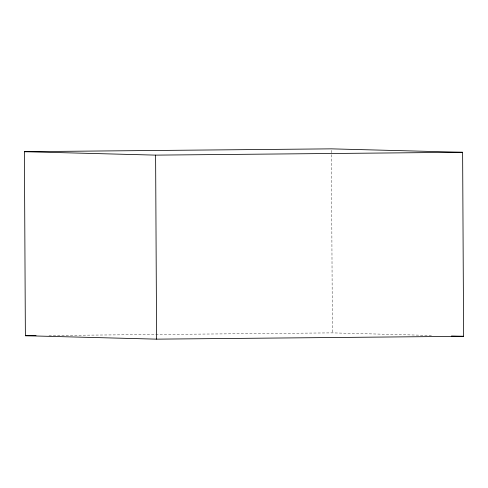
<?xml version="1.0" encoding="UTF-8"?>
<svg xmlns="http://www.w3.org/2000/svg" width="488" height="488" viewBox="0 0 488 488"><rect width="100%" height="100%" fill="white"/><g stroke="black" fill="none" stroke-linecap="round" stroke-linejoin="round"><path stroke-width="0.37" stroke-dasharray="2.44 1.83" d="M48.995 335.5L332.389 332.877L432.502 335.494M331.419 150.371L332.389 332.877"/><path stroke-width="0.73" d="M24.4 151.695L331.413 148.852L462.624 152.28L463.6 336.305L156.587 339.148L25.376 335.72L24.4 151.695L155.611 155.123L462.624 152.28M25.376 335.72L36.045 335.622M451.467 335.988L463.6 336.305M155.611 155.123L156.587 339.148"/></g></svg>
